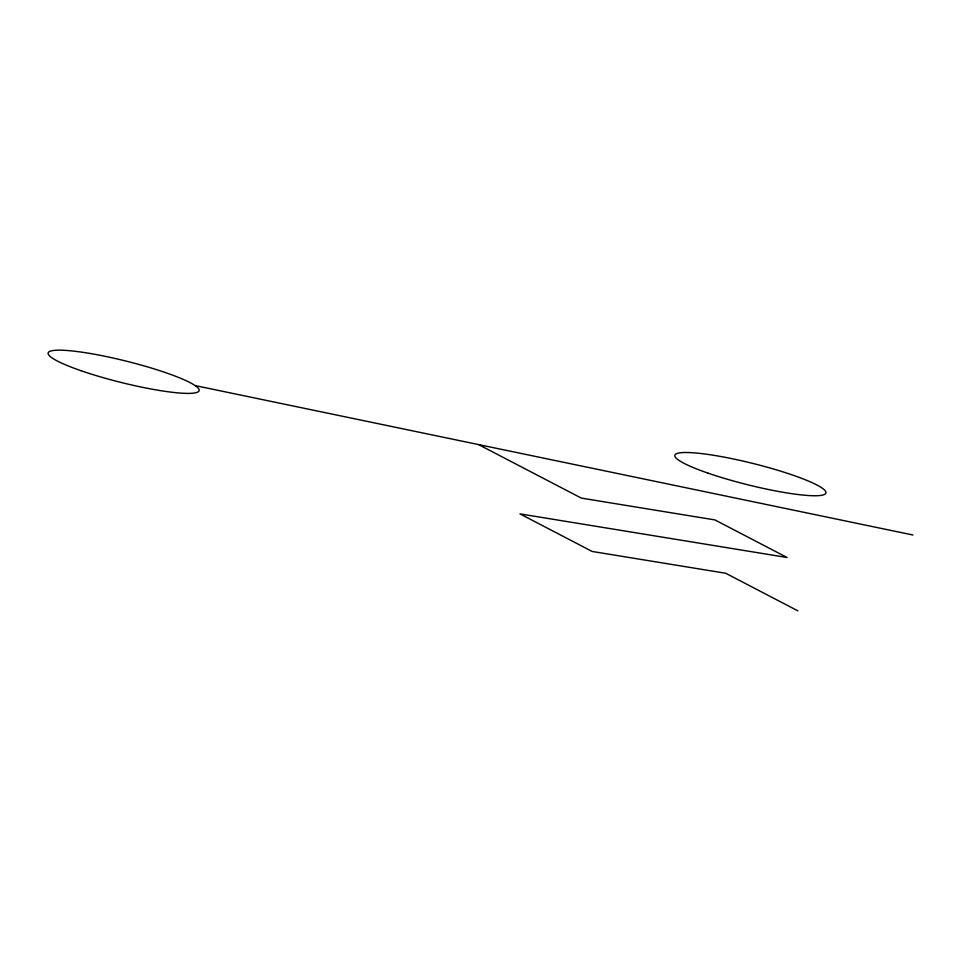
<?xml version="1.0" encoding="UTF-8"?>
<svg xmlns="http://www.w3.org/2000/svg" width="961" height="961" viewBox="0 0 961 961"><rect width="100%" height="100%" fill="white"/><g stroke="black" fill="none" stroke-linecap="round" stroke-linejoin="round"><path stroke-width="1.44" d="M195.131 385.589L912.95 535.001M479.107 444.871L581.357 498.11L714.9 519.913L787.083 557.5L519.985 513.883L592.156 551.458L725.699 573.261L797.882 610.848M707.777 473.052A77.829 10.967 14 0 0 825.751 493.377A77.829 10.967 14 0 0 717.687 455.958A77.829 10.967 14 0 0 707.777 473.052M80.988 370.694A77.829 10.967 14 0 0 198.963 391.019A77.829 10.967 14 0 0 90.887 353.612A77.829 10.967 14 0 0 80.988 370.694"/></g></svg>
